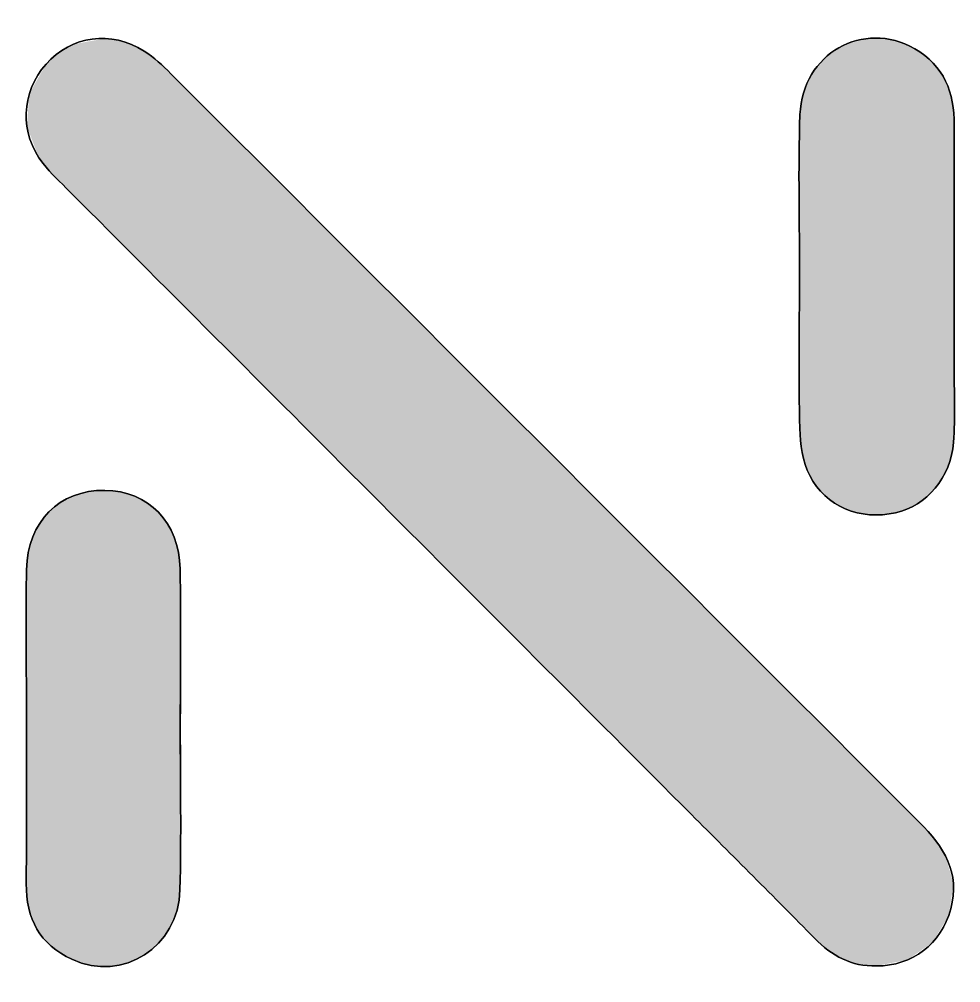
# Model space of a CAD drawing. Extents: x 212 to 466, y -242 to -141.
# Drawn here: x 257.22 to 280.03, y -241.66 to -218.32 of the extents above; entities that cross this region are included whole.
import ezdxf

# ---------------------------------------------------------------- set-up
doc = ezdxf.new("R2010")
doc.units = 0
doc.layers.add('LAYER_1', color=7, linetype='CONTINUOUS')

# ---------------------------------------------------------------- blocks, each defined once
blk = doc.blocks.new('*U3')
at = {"layer": 'LAYER_1', "color": 7}
for points in [[(258.904, -222.96), (258.61, -218.91), (258.904, -218.856)], [(259.3, -223.357), (258.904, -218.856), (259.3, -218.785)], [(258.904, -222.96), (258.904, -218.856), (259.3, -223.357)], [(259.3, -223.357), (259.3, -218.785), (259.699, -223.756)], [(259.699, -223.756), (259.3, -218.785), (259.699, -218.849)], [(259.699, -223.756), (259.699, -218.849), (260.091, -224.15)], [(260.091, -224.15), (259.699, -218.849), (260.091, -219.005)], [(258.177, -222.229), (257.943, -219.335), (258.177, -219.124)], [(258.351, -222.407), (258.177, -219.124), (258.351, -219.025)], [(258.177, -222.229), (258.177, -219.124), (258.351, -222.407)], [(258.403, -222.458), (258.351, -219.025), (258.403, -218.995)], [(258.351, -222.407), (258.351, -219.025), (258.403, -222.458)], [(258.428, -222.483), (258.403, -218.995), (258.428, -218.981)], [(258.403, -222.458), (258.403, -218.995), (258.428, -222.483)], [(258.463, -222.518), (258.428, -218.981), (258.463, -218.961)], [(258.428, -222.483), (258.428, -218.981), (258.463, -222.518)], [(258.527, -222.583), (258.463, -218.961), (258.527, -218.925)], [(258.463, -222.518), (258.463, -218.961), (258.527, -222.583)], [(258.61, -222.665), (258.527, -218.925), (258.61, -218.91)], [(258.527, -222.583), (258.527, -218.925), (258.61, -222.665)], [(258.61, -222.665), (258.61, -218.91), (258.904, -222.96)], [(260.091, -224.15), (260.091, -219.005), (260.255, -224.313)], [(260.255, -224.313), (260.091, -219.005), (260.255, -219.1)], [(260.255, -224.313), (260.255, -219.1), (260.309, -224.368)], [(260.309, -224.368), (260.255, -219.1), (260.309, -219.136)], [(260.309, -224.368), (260.309, -219.136), (260.416, -224.474)], [(260.416, -224.474), (260.309, -219.136), (260.416, -219.213)], [(257.943, -221.991), (257.865, -219.406), (257.943, -219.335)], [(257.943, -221.991), (257.943, -219.335), (258.177, -222.229)], [(260.416, -224.474), (260.416, -219.213), (260.812, -224.872)], [(260.812, -224.872), (260.416, -219.213), (260.812, -219.563)], [(257.802, -221.825), (257.692, -219.711), (257.802, -219.516)], [(257.848, -221.881), (257.802, -219.516), (257.848, -219.435)], [(257.802, -221.825), (257.802, -219.516), (257.848, -221.881)], [(257.865, -221.9), (257.848, -219.435), (257.865, -219.406)], [(257.848, -221.881), (257.848, -219.435), (257.865, -221.9)], [(257.865, -221.9), (257.865, -219.406), (257.943, -221.991)], [(260.812, -224.872), (260.812, -219.563), (260.859, -224.919)], [(260.859, -224.919), (260.812, -219.563), (260.859, -219.61)], [(257.692, -221.674), (257.46, -220.121), (257.692, -219.711)], [(257.692, -221.674), (257.692, -219.711), (257.802, -221.825)], [(260.859, -224.919), (260.859, -219.61), (260.883, -224.942)], [(260.883, -224.942), (260.859, -219.61), (260.883, -219.633)], [(260.883, -224.942), (260.883, -219.633), (260.923, -224.982)], [(260.923, -224.982), (260.883, -219.633), (260.923, -219.673)], [(260.923, -224.982), (260.923, -219.673), (261.1, -225.16)], [(261.1, -225.16), (260.923, -219.673), (261.1, -219.85)], [(261.1, -225.16), (261.1, -219.85), (261.259, -225.319)], [(261.259, -225.319), (261.1, -219.85), (261.259, -220.009)], [(261.259, -225.319), (261.259, -220.009), (261.454, -225.515)], [(261.454, -225.515), (261.259, -220.009), (261.454, -220.204)], [(257.46, -221.068), (257.401, -220.911), (257.46, -220.121)], [(257.46, -221.068), (257.46, -220.121), (257.692, -221.674)], [(261.454, -225.515), (261.454, -220.204), (264.288, -228.353)], [(264.288, -228.353), (261.454, -220.204), (264.288, -223.037)], [(264.288, -228.353), (264.288, -223.037), (265.967, -230.035)], [(265.967, -230.035), (264.288, -223.037), (265.967, -224.716)], [(265.967, -230.035), (265.967, -224.716), (269.955, -234.03)], [(269.955, -234.03), (265.967, -224.716), (269.955, -228.703)], [(269.955, -234.03), (269.955, -228.703), (270.676, -234.752)], [(270.676, -234.752), (269.955, -228.703), (270.676, -229.424)], [(270.676, -234.752), (270.676, -229.424), (273.031, -237.11)], [(273.031, -237.11), (270.676, -229.424), (273.031, -231.778)], [(273.031, -237.11), (273.031, -231.778), (273.325, -237.405)], [(273.325, -237.405), (273.031, -231.778), (273.325, -232.072)], [(273.325, -237.405), (273.325, -232.072), (273.472, -237.552)], [(273.472, -237.552), (273.325, -232.072), (273.472, -232.219)], [(273.472, -237.552), (273.472, -232.219), (273.525, -237.605)], [(273.525, -237.605), (273.472, -232.219), (273.525, -232.272)], [(273.525, -237.605), (273.525, -232.272), (273.642, -237.722)], [(273.642, -237.722), (273.525, -232.272), (273.642, -232.389)], [(273.642, -237.722), (273.642, -232.389), (273.875, -237.956)], [(273.875, -237.956), (273.642, -232.389), (273.875, -232.622)], [(273.875, -237.956), (273.875, -232.622), (275.622, -239.707)], [(275.622, -239.707), (273.875, -232.622), (275.622, -234.369)], [(275.622, -239.707), (275.622, -234.369), (275.743, -239.828)], [(275.743, -239.828), (275.622, -234.369), (275.743, -234.49)], [(275.743, -239.828), (275.743, -234.49), (276.209, -240.298)], [(276.209, -240.298), (275.743, -234.49), (276.209, -234.955)], [(276.209, -240.298), (276.209, -234.955), (276.441, -240.534)], [(276.441, -240.534), (276.209, -234.955), (276.441, -235.187)], [(276.441, -240.534), (276.441, -235.187), (276.566, -240.658)], [(276.566, -240.658), (276.441, -235.187), (276.566, -235.312)], [(276.566, -240.658), (276.566, -235.312), (276.983, -240.982)], [(276.983, -240.982), (276.566, -235.312), (276.983, -235.729)], [(276.983, -240.982), (276.983, -235.729), (277.45, -241.187)], [(277.45, -241.187), (276.983, -235.729), (277.45, -236.196)], [(277.45, -241.187), (277.45, -236.196), (277.982, -241.25)], [(277.982, -241.25), (277.45, -236.196), (277.982, -236.727)], [(277.982, -241.25), (277.982, -236.727), (278.456, -241.157)], [(278.456, -241.157), (277.982, -236.727), (278.456, -237.201)], [(278.456, -241.157), (278.456, -237.201), (278.742, -241.101)], [(278.742, -241.101), (278.456, -237.201), (278.742, -237.487)], [(278.742, -241.101), (278.742, -237.487), (278.81, -241.053)], [(278.81, -241.053), (278.742, -237.487), (278.81, -237.555)], [(278.81, -241.053), (278.81, -237.555), (278.987, -240.929)], [(278.987, -240.929), (278.81, -237.555), (278.987, -237.732)], [(278.987, -240.929), (278.987, -237.732), (279.037, -240.895)], [(279.037, -240.895), (278.987, -237.732), (279.037, -237.781)], [(279.037, -240.895), (279.037, -237.781), (279.104, -240.847)], [(279.104, -240.847), (279.037, -237.781), (279.104, -237.85)], [(279.104, -240.847), (279.104, -237.85), (279.234, -240.756)], [(279.234, -240.756), (279.104, -237.85), (279.234, -237.99)], [(279.234, -240.756), (279.234, -237.99), (279.343, -240.68)], [(279.343, -240.68), (279.234, -237.99), (279.343, -238.143)], [(279.343, -240.68), (279.343, -238.143), (279.655, -240.161)], [(279.655, -240.161), (279.343, -238.143), (279.655, -238.582)], [(279.655, -240.161), (279.655, -238.582), (279.736, -240.027)], [(279.736, -240.027), (279.655, -238.582), (279.736, -238.859)], [(279.736, -240.027), (279.736, -238.859), (279.851, -239.253)]]:
    blk.add_solid(points, dxfattribs=at)
blk = doc.blocks.new('*U20')
at = {"layer": 'LAYER_1', "color": 7}
for points in [[(277.442, -230.253), (277.282, -218.909), (277.442, -218.871)], [(277.817, -230.32), (277.442, -218.871), (277.817, -218.784)], [(277.442, -230.253), (277.442, -218.871), (277.817, -230.32)], [(277.843, -230.319), (277.817, -218.784), (277.843, -218.778)], [(277.817, -230.32), (277.817, -218.784), (277.843, -230.319)], [(277.843, -230.319), (277.843, -218.778), (278.138, -230.315)], [(278.138, -230.315), (277.843, -218.778), (278.138, -218.782)], [(278.138, -230.315), (278.138, -218.782), (278.21, -230.313)], [(278.21, -230.313), (278.138, -218.782), (278.21, -218.795)], [(278.21, -230.313), (278.21, -218.795), (278.438, -230.267)], [(278.438, -230.267), (278.21, -218.795), (278.438, -218.836)], [(278.438, -230.267), (278.438, -218.836), (278.589, -230.236)], [(278.589, -230.236), (278.438, -218.836), (278.589, -218.891)], [(278.589, -230.236), (278.589, -218.891), (278.736, -230.171)], [(278.736, -230.171), (278.589, -218.891), (278.736, -218.943)], [(277.095, -230.114), (276.793, -219.208), (277.095, -219.023)], [(277.282, -230.189), (277.095, -219.023), (277.282, -218.909)], [(277.095, -230.114), (277.095, -219.023), (277.282, -230.189)], [(277.282, -230.189), (277.282, -218.909), (277.442, -230.253)], [(278.736, -230.171), (278.736, -218.943), (278.883, -230.107)], [(278.883, -230.107), (278.736, -218.943), (278.883, -219.017)], [(278.883, -230.107), (278.883, -219.017), (278.917, -230.092)], [(278.917, -230.092), (278.883, -219.017), (278.917, -219.037)], [(278.917, -230.092), (278.917, -219.037), (278.978, -230.049)], [(278.978, -230.049), (278.917, -219.037), (278.978, -219.072)], [(278.978, -230.049), (278.978, -219.072), (279.209, -229.885)], [(279.209, -229.885), (278.978, -219.072), (279.209, -219.246)], [(276.787, -229.907), (276.529, -219.52), (276.787, -219.215)], [(276.793, -229.911), (276.787, -219.215), (276.793, -219.208)], [(276.787, -229.907), (276.787, -219.215), (276.793, -229.911)], [(276.793, -229.911), (276.793, -219.208), (277.095, -230.114)], [(279.209, -229.885), (279.209, -219.246), (279.265, -229.825)], [(279.265, -229.825), (279.209, -219.246), (279.265, -219.288)], [(279.265, -229.825), (279.265, -219.288), (279.457, -229.621)], [(279.457, -229.621), (279.265, -219.288), (279.457, -219.499)], [(276.529, -229.633), (276.423, -219.646), (276.529, -219.52)], [(276.529, -229.633), (276.529, -219.52), (276.787, -229.907)], [(279.457, -229.621), (279.457, -219.499), (279.49, -229.567)], [(279.49, -229.567), (279.457, -219.499), (279.49, -219.537)], [(279.49, -229.567), (279.49, -219.537), (279.652, -229.309)], [(279.652, -229.309), (279.49, -219.537), (279.652, -219.805)], [(276.351, -229.336), (276.284, -219.918), (276.351, -219.782)], [(276.414, -229.455), (276.351, -219.782), (276.414, -219.656)], [(276.351, -229.336), (276.351, -219.782), (276.414, -229.455)], [(276.423, -229.472), (276.414, -219.656), (276.423, -219.646)], [(276.414, -229.455), (276.414, -219.656), (276.423, -229.472)], [(276.423, -229.472), (276.423, -219.646), (276.529, -229.633)], [(279.652, -229.309), (279.652, -219.805), (279.658, -229.292)], [(279.658, -229.292), (279.652, -219.805), (279.658, -219.816)], [(279.658, -229.292), (279.658, -219.816), (279.775, -228.987)], [(279.775, -228.987), (279.658, -219.816), (279.775, -220.122)], [(276.278, -229.149), (276.189, -220.216), (276.278, -219.929)], [(276.284, -229.171), (276.278, -219.929), (276.284, -219.918)], [(276.278, -229.149), (276.278, -219.929), (276.284, -229.171)], [(276.284, -229.171), (276.284, -219.918), (276.351, -229.336)], [(276.184, -228.781), (276.14, -220.714), (276.184, -220.232)], [(276.189, -228.817), (276.184, -220.232), (276.189, -220.216)], [(276.184, -228.781), (276.184, -220.232), (276.189, -228.817)], [(276.189, -228.817), (276.189, -220.216), (276.278, -229.149)], [(279.775, -228.987), (279.775, -220.122), (279.787, -228.956)], [(279.787, -228.956), (279.775, -220.122), (279.787, -220.181)], [(279.787, -228.956), (279.787, -220.181), (279.843, -228.622)], [(279.843, -228.622), (279.787, -220.181), (279.843, -220.454)], [(279.843, -228.622), (279.843, -220.454), (279.852, -228.569)], [(279.852, -228.569), (279.843, -220.454), (279.852, -220.575)], [(276.14, -228.451), (276.129, -220.825), (276.14, -220.714)], [(276.14, -228.451), (276.14, -220.714), (276.184, -228.781)], [(279.852, -228.569), (279.852, -220.575), (279.868, -227.729)], [(279.868, -227.729), (279.852, -220.575), (279.868, -220.795)], [(276.125, -228.058), (276.122, -221.036), (276.125, -220.878)], [(276.128, -228.205), (276.125, -220.877), (276.128, -220.843)], [(276.125, -228.063), (276.125, -220.878), (276.125, -220.877)], [(276.125, -228.063), (276.125, -220.877), (276.128, -228.205)], [(276.125, -228.058), (276.125, -220.878), (276.125, -228.063)], [(276.129, -228.269), (276.128, -220.843), (276.129, -220.825)], [(276.128, -228.205), (276.128, -220.843), (276.129, -228.269)], [(276.129, -228.269), (276.129, -220.825), (276.14, -228.451)], [(279.868, -225.254), (279.868, -220.795), (279.868, -223.959)], [(279.868, -223.959), (279.868, -220.795), (279.868, -220.796)], [(279.868, -223.959), (279.868, -220.796), (279.868, -223.286)], [(279.868, -223.286), (279.868, -220.796), (279.868, -220.796)], [(279.868, -223.286), (279.868, -220.796), (279.868, -222.833)], [(279.868, -222.833), (279.868, -220.796), (279.868, -220.797)], [(279.868, -222.833), (279.868, -220.797), (279.869, -221.611)], [(279.869, -221.611), (279.868, -220.797), (279.869, -220.797)], [(279.869, -221.611), (279.869, -220.797), (279.869, -221.582)], [(279.869, -221.582), (279.869, -220.797), (279.869, -220.798)], [(279.869, -221.582), (279.869, -220.798), (279.869, -221.522)], [(279.869, -221.522), (279.869, -220.798), (279.869, -220.799)], [(279.869, -221.522), (279.869, -220.799), (279.869, -221.156)], [(279.869, -221.156), (279.869, -220.799), (279.869, -220.808)], [(279.869, -221.156), (279.869, -220.808), (279.869, -221.125)], [(279.869, -221.125), (279.869, -220.808), (279.869, -220.809)], [(279.869, -221.125), (279.869, -220.809), (279.87, -220.928)], [(276.122, -224.601), (276.12, -221.259), (276.122, -221.036)], [(276.122, -227.942), (276.122, -221.036), (276.125, -228.058)], [(276.117, -223.671), (276.115, -221.594), (276.117, -221.442)], [(276.118, -223.745), (276.117, -221.442), (276.118, -221.41)], [(276.117, -223.671), (276.117, -221.442), (276.118, -223.745)], [(276.119, -224.067), (276.118, -221.385), (276.119, -221.269)], [(276.118, -223.8), (276.118, -221.4), (276.118, -221.385)], [(276.118, -223.8), (276.118, -221.385), (276.119, -224.067)], [(276.118, -223.767), (276.118, -221.407), (276.118, -221.4)], [(276.118, -223.767), (276.118, -221.4), (276.118, -223.8)], [(276.118, -223.75), (276.118, -221.41), (276.118, -221.407)], [(276.118, -223.75), (276.118, -221.407), (276.118, -223.767)], [(276.118, -223.745), (276.118, -221.41), (276.118, -223.75)], [(276.12, -224.089), (276.119, -221.269), (276.12, -221.259)], [(276.119, -224.067), (276.119, -221.269), (276.12, -224.089)], [(276.12, -224.089), (276.12, -221.259), (276.122, -224.601)], [(276.115, -223.321), (276.108, -222.119), (276.115, -221.594)], [(276.115, -223.321), (276.115, -221.594), (276.117, -223.671)], [(276.118, -226.761), (276.117, -224.941), (276.118, -224.657)], [(276.118, -226.777), (276.118, -224.657), (276.118, -224.601)], [(276.118, -226.777), (276.118, -224.601), (276.118, -226.827)], [(276.118, -226.827), (276.118, -224.601), (276.118, -224.601)], [(276.118, -226.827), (276.118, -224.601), (276.118, -226.925)], [(276.118, -226.925), (276.118, -224.601), (276.118, -224.601)], [(276.118, -226.925), (276.118, -224.601), (276.119, -227.713)], [(276.119, -227.713), (276.118, -224.601), (276.119, -224.601)], [(276.118, -226.761), (276.118, -224.657), (276.118, -226.777)], [(276.119, -227.713), (276.119, -224.601), (276.12, -227.779)], [(276.12, -227.779), (276.119, -224.601), (276.12, -224.601)], [(276.12, -227.779), (276.12, -224.601), (276.122, -227.942)], [(276.122, -227.942), (276.12, -224.601), (276.122, -224.601)], [(276.117, -226.543), (276.115, -225.509), (276.117, -224.941)], [(276.117, -226.543), (276.117, -224.941), (276.118, -226.761)], [(279.868, -227.729), (279.868, -225.254), (279.868, -227.726)], [(279.868, -227.726), (279.868, -225.254), (279.868, -225.49)], [(279.868, -226.719), (279.868, -225.49), (279.868, -226.66)], [(279.868, -226.66), (279.868, -225.49), (279.868, -225.612)], [(279.868, -226.66), (279.868, -225.612), (279.868, -226.62)], [(279.868, -226.62), (279.868, -225.612), (279.868, -225.694)], [(279.868, -226.62), (279.868, -225.694), (279.869, -226.406)], [(279.869, -226.406), (279.868, -225.694), (279.869, -225.916)], [(279.869, -226.406), (279.869, -225.916), (279.869, -226.165)], [(279.868, -227.726), (279.868, -226.719), (279.868, -227.725)], [(279.868, -227.725), (279.868, -226.719), (279.868, -226.755)], [(279.868, -227.725), (279.868, -226.755), (279.868, -227.724)], [(279.868, -227.724), (279.868, -226.755), (279.868, -226.761)], [(279.868, -227.724), (279.868, -226.761), (279.869, -227.722)], [(279.869, -227.722), (279.868, -226.761), (279.869, -226.776)], [(279.869, -227.722), (279.869, -226.776), (279.869, -227.719)], [(279.869, -227.719), (279.869, -226.776), (279.869, -226.793)], [(279.869, -227.719), (279.869, -226.793), (279.869, -227.714)], [(279.869, -227.714), (279.869, -226.793), (279.869, -226.828)], [(279.869, -227.714), (279.869, -226.828), (279.869, -227.68)], [(279.869, -227.68), (279.869, -226.828), (279.869, -226.891)], [(279.869, -227.68), (279.869, -226.891), (279.869, -227.677)], [(279.869, -227.677), (279.869, -226.891), (279.869, -226.898)], [(279.869, -227.677), (279.869, -226.898), (279.87, -227.654)], [(279.87, -227.654), (279.869, -226.898), (279.87, -226.942)], [(279.87, -227.654), (279.87, -226.942), (279.875, -227.409)]]:
    blk.add_solid(points, dxfattribs=at)
blk = doc.blocks.new('*U21')
at = {"layer": 'LAYER_1', "color": 7}
for points in [[(258.529, -241.103), (258.489, -229.882), (258.529, -229.861)], [(258.89, -241.217), (258.529, -229.861), (258.89, -229.761)], [(258.529, -241.103), (258.529, -229.861), (258.89, -241.217)], [(258.955, -241.238), (258.89, -229.761), (258.955, -229.756)], [(258.89, -241.217), (258.89, -229.761), (258.955, -241.238)], [(259.286, -241.255), (258.955, -229.756), (259.286, -229.73)], [(258.955, -241.238), (258.955, -229.756), (259.286, -241.255)], [(259.286, -241.255), (259.286, -229.73), (259.415, -241.262)], [(259.415, -241.262), (259.286, -229.73), (259.415, -229.743)], [(259.415, -241.262), (259.415, -229.743), (259.668, -241.211)], [(259.668, -241.211), (259.415, -229.743), (259.668, -229.769)], [(259.668, -241.211), (259.668, -229.769), (259.852, -241.174)], [(259.852, -241.174), (259.668, -229.769), (259.852, -229.824)], [(259.852, -241.174), (259.852, -229.824), (260.016, -241.095)], [(260.016, -241.095), (259.852, -229.824), (260.016, -229.873)], [(260.016, -241.095), (260.016, -229.873), (260.249, -240.983)], [(260.249, -240.983), (260.016, -229.873), (260.249, -229.999)], [(258.209, -240.912), (257.99, -230.205), (258.209, -230.026)], [(258.489, -241.09), (258.209, -230.026), (258.489, -229.882)], [(258.209, -240.912), (258.209, -230.026), (258.489, -241.09)], [(258.489, -241.09), (258.489, -229.882), (258.529, -241.103)], [(260.249, -240.983), (260.249, -229.999), (260.325, -240.92)], [(260.325, -240.92), (260.249, -229.999), (260.325, -230.039)], [(260.325, -240.92), (260.325, -230.039), (260.59, -240.7)], [(260.59, -240.7), (260.325, -230.039), (260.59, -230.262)], [(257.935, -240.707), (257.711, -230.529), (257.935, -230.25)], [(257.99, -240.773), (257.935, -230.25), (257.99, -230.205)], [(257.935, -240.707), (257.935, -230.25), (257.99, -240.773)], [(257.99, -240.773), (257.99, -230.205), (258.209, -240.912)], [(260.59, -240.7), (260.59, -230.262), (260.591, -240.7)], [(260.591, -240.7), (260.59, -230.262), (260.591, -230.263)], [(260.591, -240.7), (260.591, -230.263), (260.806, -240.407)], [(260.806, -240.407), (260.591, -230.263), (260.806, -230.538)], [(257.711, -240.436), (257.645, -230.658), (257.711, -230.529)], [(257.711, -240.436), (257.711, -230.529), (257.935, -240.707)], [(260.806, -240.407), (260.806, -230.538), (260.859, -240.335)], [(260.859, -240.335), (260.806, -230.538), (260.859, -230.642)], [(257.645, -240.357), (257.543, -230.86), (257.645, -230.658)], [(257.645, -240.357), (257.645, -230.658), (257.711, -240.436)], [(260.859, -240.335), (260.859, -230.642), (260.969, -240.067)], [(260.969, -240.067), (260.859, -230.642), (260.969, -230.861)], [(257.543, -240.095), (257.447, -231.194), (257.543, -230.86)], [(257.543, -240.095), (257.543, -230.86), (257.645, -240.357)], [(260.969, -240.067), (260.969, -230.861), (261.038, -239.9)], [(261.038, -239.9), (260.969, -230.861), (261.038, -231.103)], [(257.435, -239.732), (257.392, -231.656), (257.435, -231.237)], [(257.447, -239.849), (257.435, -231.237), (257.447, -231.194)], [(257.435, -239.732), (257.435, -231.237), (257.447, -239.849)], [(257.447, -239.849), (257.447, -231.194), (257.543, -240.095)], [(261.038, -239.9), (261.038, -231.103), (261.073, -239.657)], [(261.073, -239.657), (261.038, -231.103), (261.073, -231.228)], [(261.073, -239.657), (261.073, -231.228), (261.11, -239.403)], [(261.11, -239.403), (261.073, -231.228), (261.11, -231.601)], [(257.392, -239.321), (257.387, -234.528), (257.392, -231.656)], [(257.392, -239.321), (257.392, -231.656), (257.435, -239.732)], [(261.11, -239.403), (261.11, -231.601), (261.113, -237.726)], [(261.113, -237.726), (261.11, -231.601), (261.113, -231.634)], [(261.113, -237.726), (261.113, -231.634), (261.117, -235.519)], [(257.387, -239.277), (257.385, -239.257), (257.387, -234.528)], [(257.387, -239.277), (257.387, -234.528), (257.392, -239.321)]]:
    blk.add_solid(points, dxfattribs=at)
blk = doc.blocks.new('BLOCK_2')
at = {"layer": 'LAYER_1'}
for points, knots in [([(276.122, -224.601), (276.121, -224.601), (276.119, -224.601), (276.118, -224.601), (276.118, -225.811), (276.099, -227.023), (276.128, -228.233), (276.138, -228.615), (276.2, -229.031), (276.367, -229.368), (276.743, -230.13), (277.597, -230.465), (278.449, -230.273), (279.203, -230.104), (279.792, -229.423), (279.852, -228.569), (279.895, -227.953), (279.868, -227.331), (279.868, -226.712), (279.869, -224.769), (279.865, -222.826), (279.87, -220.883), (279.872, -220.095), (279.623, -219.441), (278.912, -219.033), (277.667, -218.32), (276.186, -219.151), (276.132, -220.63), (276.085, -221.952), (276.122, -223.277), (276.122, -224.601)], [0, 0, 0, 0, 1, 1, 1, 2, 2, 2, 3, 3, 3, 4, 4, 4, 5, 5, 5, 6, 6, 6, 7, 7, 7, 8, 8, 8, 9, 9, 9, 10, 10, 10, 10]), ([(276.122, -224.601), (276.122, -223.277), (276.085, -221.952), (276.132, -220.63), (276.186, -219.151), (277.667, -218.32), (278.912, -219.033), (279.623, -219.441), (279.872, -220.095), (279.87, -220.883), (279.865, -222.826), (279.869, -224.769), (279.868, -226.712), (279.868, -227.331), (279.895, -227.953), (279.852, -228.569), (279.792, -229.423), (279.203, -230.104), (278.449, -230.273), (277.597, -230.465), (276.743, -230.13), (276.367, -229.368), (276.2, -229.031), (276.138, -228.615), (276.128, -228.233), (276.099, -227.023), (276.118, -225.811), (276.118, -224.601), (276.119, -224.601), (276.121, -224.601), (276.122, -224.601)], [0, 0, 0, 0, 1, 1, 1, 2, 2, 2, 3, 3, 3, 4, 4, 4, 5, 5, 5, 6, 6, 6, 7, 7, 7, 8, 8, 8, 9, 9, 9, 10, 10, 10, 10]), ([(277.982, -241.25), (278.859, -241.25), (279.552, -240.719), (279.785, -239.871), (280.027, -238.99), (279.611, -238.355), (279.023, -237.768), (272.976, -231.726), (266.934, -225.68), (260.887, -219.638), (260.689, -219.439), (260.479, -219.243), (260.244, -219.093), (259.439, -218.58), (258.481, -218.716), (257.865, -219.406), (257.253, -220.092), (257.216, -221.082), (257.793, -221.814), (257.985, -222.056), (258.214, -222.269), (258.434, -222.489), (263.456, -227.52), (268.479, -232.551), (273.501, -237.582), (274.498, -238.58), (275.498, -239.575), (276.487, -240.581), (276.902, -241.003), (277.376, -241.267), (277.982, -241.25)], [0, 0, 0, 0, 1, 1, 1, 2, 2, 2, 3, 3, 3, 4, 4, 4, 5, 5, 5, 6, 6, 6, 7, 7, 7, 8, 8, 8, 9, 9, 9, 10, 10, 10, 10]), ([(277.982, -241.25), (277.376, -241.267), (276.902, -241.003), (276.487, -240.581), (275.498, -239.575), (274.498, -238.58), (273.501, -237.582), (268.479, -232.551), (263.456, -227.52), (258.434, -222.489), (258.214, -222.269), (257.985, -222.056), (257.793, -221.814), (257.216, -221.082), (257.253, -220.092), (257.865, -219.406), (258.481, -218.716), (259.439, -218.58), (260.244, -219.093), (260.479, -219.243), (260.689, -219.439), (260.887, -219.638), (266.934, -225.68), (272.976, -231.726), (279.023, -237.768), (279.611, -238.355), (280.027, -238.99), (279.785, -239.871), (279.552, -240.719), (278.859, -241.25), (277.982, -241.25)], [0, 0, 0, 0, 1, 1, 1, 2, 2, 2, 3, 3, 3, 4, 4, 4, 5, 5, 5, 6, 6, 6, 7, 7, 7, 8, 8, 8, 9, 9, 9, 10, 10, 10, 10]), ([(261.118, -235.519), (261.118, -234.224), (261.133, -232.928), (261.113, -231.634), (261.095, -230.503), (260.345, -229.742), (259.286, -229.73), (258.186, -229.717), (257.415, -230.487), (257.392, -231.656), (257.373, -232.613), (257.387, -233.57), (257.387, -234.528), (257.387, -236.104), (257.394, -237.681), (257.385, -239.257), (257.38, -240.1), (257.716, -240.736), (258.489, -241.09), (259.725, -241.657), (261.074, -240.799), (261.11, -239.403), (261.143, -238.109), (261.117, -236.814), (261.118, -235.519)], [0, 0, 0, 0, 1, 1, 1, 2, 2, 2, 3, 3, 3, 4, 4, 4, 5, 5, 5, 6, 6, 6, 7, 7, 7, 8, 8, 8, 8]), ([(261.117, -235.519), (261.117, -236.814), (261.143, -238.109), (261.11, -239.403), (261.074, -240.799), (259.725, -241.657), (258.489, -241.09), (257.716, -240.736), (257.38, -240.1), (257.385, -239.257), (257.394, -237.681), (257.387, -236.104), (257.387, -234.528), (257.387, -233.57), (257.373, -232.613), (257.392, -231.656), (257.415, -230.487), (258.186, -229.717), (259.286, -229.73), (260.345, -229.742), (261.095, -230.503), (261.113, -231.634), (261.133, -232.928), (261.118, -234.224), (261.117, -235.519)], [0, 0, 0, 0, 1, 1, 1, 2, 2, 2, 3, 3, 3, 4, 4, 4, 5, 5, 5, 6, 6, 6, 7, 7, 7, 8, 8, 8, 8])]:
    blk.add_open_spline(points, degree=3, knots=knots, dxfattribs=at)
at = {"layer": 'LAYER_1', "color": 7}
for name in ['*U3', '*U20', '*U21']:
    blk.add_blockref(name, (0, 0), dxfattribs=at)

msp = doc.modelspace()

# ---------------------------------------------------------------- block references
at = {"layer": 'LAYER_1'}
msp.add_blockref('BLOCK_2', (0, 0), dxfattribs=at)

doc.saveas('drawing.dxf')
